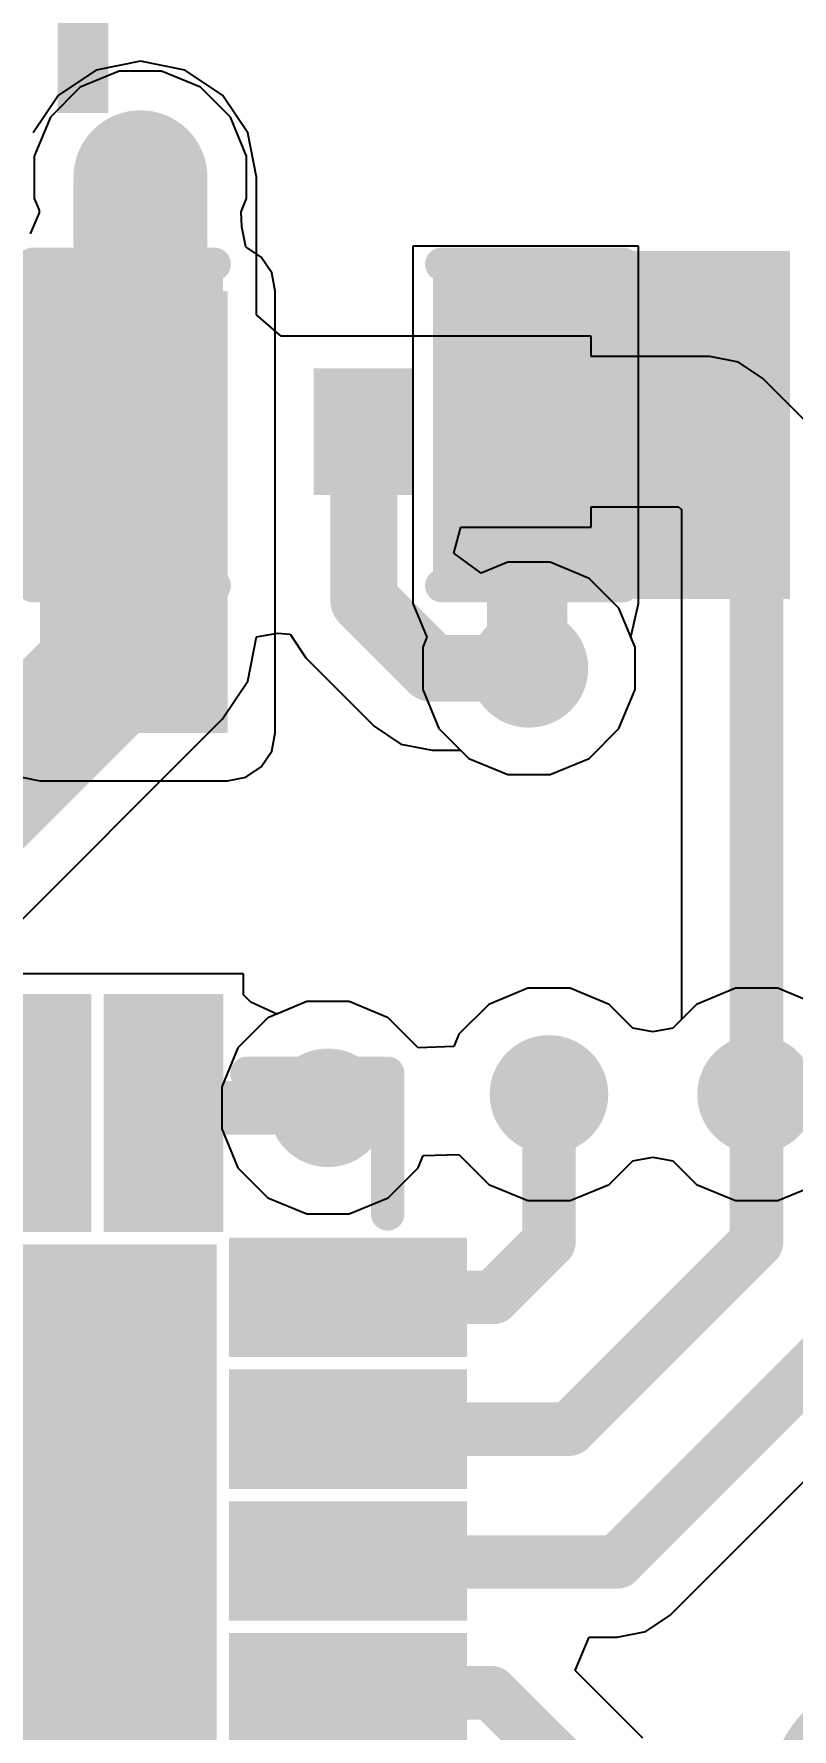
# Model space of a CAD drawing. Header units: millimetres. Extents: x -5.5 to 48.8, y -1.4 to 42.1.
# Drawn here: x 28.91 to 31.78, y 29.14 to 35.57 of the extents above; entities that cross this region are included whole.
import ezdxf

# ---------------------------------------------------------------- set-up
doc = ezdxf.new("R2010")
doc.units = ezdxf.units.MM
for name, color, linetype in [('BottomLayer', 5, 'Continuous'), ('BottomPaste', 16, 'Continuous'), ('BottomSolder', 6, 'Continuous'), ('TopLayer', 1, 'Continuous'), ('TopOverlay', 2, 'Continuous'), ('TopPaste', 8, 'Continuous'), ('TopSolder', 216, 'Continuous'), ('ViaHoleLayer', 16, 'Continuous')]:
    doc.layers.add(name, color=color, linetype=linetype)
doc.styles.add('Arial', font='', dxfattribs={"height": 0.2})
doc.styles.get('Arial').set_extended_font_data('Arial')

# ---------------------------------------------------------------- blocks, each defined once
blk = doc.blocks.new('16_QFN__3_3___22')
at = {"layer": 'TopLayer'}
for points in [[(-0.8750007900000001, 1.80000275), (-0.6250012899999999, 1.80000275), (-0.6250012899999999, 1.10000161), (-0.8750007900000001, 1.10000161)], [(-0.37500179, 1.80000275), (-0.12500229, 1.80000275), (-0.12500229, 1.10000161), (-0.37500179, 1.10000161)], [(0.12499975, 1.80000275), (0.37499925, 1.80000275), (0.37499925, 1.10000161), (0.12499975, 1.10000161)], [(0.6249987499999999, 1.80000275), (0.87499825, 1.80000275), (0.87499825, 1.10000161), (0.6249987499999999, 1.10000161)], [(-1.09999653, 0.8750007900000001), (-1.09999653, 0.6250012899999998), (-1.79999767, 0.62500129), (-1.79999767, 0.8750007900000001)], [(-0.84999957, 0.84999957), (0.84999957, 0.84999957), (0.84999957, -0.84999957), (-0.84999957, -0.84999957)], [(1.80000275, 0.8750007900000001), (1.80000275, 0.6250012899999998), (1.10000161, 0.62500129), (1.10000161, 0.8750007900000001)], [(-1.09999653, 0.3750017899999999), (-1.09999653, 0.1250022899999999), (-1.79999767, 0.12500229), (-1.79999767, 0.3750017900000001)], [(1.80000275, 0.3750017899999999), (1.80000275, 0.1250022899999999), (1.10000161, 0.12500229), (1.10000161, 0.3750017900000001)], [(-1.09999653, -0.12499975), (-1.09999653, -0.3749992500000001), (-1.79999767, -0.3749992499999999), (-1.79999767, -0.1249997499999999)], [(1.80000275, -0.12499975), (1.80000275, -0.3749992500000001), (1.10000161, -0.3749992499999999), (1.10000161, -0.1249997499999999)], [(-1.09999653, -0.62499875), (-1.09999653, -0.87499825), (-1.79999767, -0.87499825), (-1.79999767, -0.6249987499999998)], [(1.80000275, -0.62499875), (1.80000275, -0.87499825), (1.10000161, -0.87499825), (1.10000161, -0.6249987499999998)], [(-0.8750007900000001, -1.09999653), (-0.6250012899999999, -1.09999653), (-0.6250012899999999, -1.79999767), (-0.8750007900000001, -1.79999767)], [(-0.37500179, -1.09999653), (-0.12500229, -1.09999653), (-0.12500229, -1.79999767), (-0.37500179, -1.79999767)], [(0.12499975, -1.09999653), (0.37499925, -1.09999653), (0.37499925, -1.79999767), (0.12499975, -1.79999767)], [(0.6249987499999999, -1.09999653), (0.87499825, -1.09999653), (0.87499825, -1.79999767), (0.6249987499999999, -1.79999767)]]:
    blk.add_hatch(color=1, dxfattribs=at).paths.add_polyline_path(points)
at = {"layer": 'TopPaste'}
for points in [[(-0.8750007900000001, 1.80000275), (-0.6250012899999999, 1.80000275), (-0.6250012899999999, 1.10000161), (-0.8750007900000001, 1.10000161)], [(-0.37500179, 1.80000275), (-0.12500229, 1.80000275), (-0.12500229, 1.10000161), (-0.37500179, 1.10000161)], [(0.12499975, 1.80000275), (0.37499925, 1.80000275), (0.37499925, 1.10000161), (0.12499975, 1.10000161)], [(0.6249987499999999, 1.80000275), (0.87499825, 1.80000275), (0.87499825, 1.10000161), (0.6249987499999999, 1.10000161)], [(-1.09999653, 0.8750007900000001), (-1.09999653, 0.6250012899999998), (-1.79999767, 0.62500129), (-1.79999767, 0.8750007900000001)], [(-0.84999957, 0.84999957), (0.84999957, 0.84999957), (0.84999957, -0.84999957), (-0.84999957, -0.84999957)], [(1.80000275, 0.8750007900000001), (1.80000275, 0.6250012899999998), (1.10000161, 0.62500129), (1.10000161, 0.8750007900000001)], [(-1.09999653, 0.3750017899999999), (-1.09999653, 0.1250022899999999), (-1.79999767, 0.12500229), (-1.79999767, 0.3750017900000001)], [(1.80000275, 0.3750017899999999), (1.80000275, 0.1250022899999999), (1.10000161, 0.12500229), (1.10000161, 0.3750017900000001)], [(-1.09999653, -0.12499975), (-1.09999653, -0.3749992500000001), (-1.79999767, -0.3749992499999999), (-1.79999767, -0.1249997499999999)], [(1.80000275, -0.12499975), (1.80000275, -0.3749992500000001), (1.10000161, -0.3749992499999999), (1.10000161, -0.1249997499999999)], [(-1.09999653, -0.62499875), (-1.09999653, -0.87499825), (-1.79999767, -0.87499825), (-1.79999767, -0.6249987499999998)], [(1.80000275, -0.62499875), (1.80000275, -0.87499825), (1.10000161, -0.87499825), (1.10000161, -0.6249987499999998)], [(-0.8750007900000001, -1.09999653), (-0.6250012899999999, -1.09999653), (-0.6250012899999999, -1.79999767), (-0.8750007900000001, -1.79999767)], [(-0.37500179, -1.09999653), (-0.12500229, -1.09999653), (-0.12500229, -1.79999767), (-0.37500179, -1.79999767)], [(0.12499975, -1.09999653), (0.37499925, -1.09999653), (0.37499925, -1.79999767), (0.12499975, -1.79999767)], [(0.6249987499999999, -1.09999653), (0.87499825, -1.09999653), (0.87499825, -1.79999767), (0.6249987499999999, -1.79999767)]]:
    blk.add_hatch(color=8, dxfattribs=at).paths.add_polyline_path(points)
at = {"layer": 'TopSolder'}
for points in [[(-0.9766007899999999, 1.90160275), (-0.5234012899999999, 1.90160275), (-0.5234012899999999, 0.9984016099999999), (-0.9766007899999999, 0.9984016099999999)], [(-0.4766017899999999, 1.90160275), (-0.02340229, 1.90160275), (-0.02340229, 0.9984016099999999), (-0.4766017899999999, 0.9984016099999999)], [(0.02339975, 1.90160275), (0.47659925, 1.90160275), (0.47659925, 0.9984016099999999), (0.02339975, 0.9984016099999999)], [(0.5233987499999999, 1.90160275), (0.9765982499999999, 1.90160275), (0.9765982499999999, 0.9984016099999999), (0.5233987499999999, 0.9984016099999999)], [(-0.99839653, 0.9766007899999999), (-0.99839653, 0.5234012899999999), (-1.90159767, 0.52340129), (-1.90159767, 0.9766007899999999)], [(1.90160275, 0.9766007899999999), (1.90160275, 0.5234012899999999), (0.9984016099999999, 0.52340129), (0.9984016099999999, 0.9766007899999999)], [(-0.95159957, 0.95159957), (0.95159957, 0.95159957), (0.95159957, -0.95159957), (-0.95159957, -0.95159957)], [(-0.99839653, 0.4766017899999999), (-0.99839653, 0.02340228999999993), (-1.90159767, 0.02340229000000008), (-1.90159767, 0.47660179)], [(1.90160275, 0.4766017899999999), (1.90160275, 0.02340228999999993), (0.9984016099999999, 0.02340229000000008), (0.9984016099999999, 0.47660179)], [(-0.99839653, -0.02339975000000007), (-0.99839653, -0.47659925), (-1.90159767, -0.4765992499999999), (-1.90159767, -0.02339974999999992)], [(1.90160275, -0.02339975000000007), (1.90160275, -0.47659925), (0.9984016099999999, -0.4765992499999999), (0.9984016099999999, -0.02339974999999992)], [(-0.99839653, -0.52339875), (-0.99839653, -0.9765982499999999), (-1.90159767, -0.9765982499999999), (-1.90159767, -0.5233987499999999)], [(1.90160275, -0.52339875), (1.90160275, -0.9765982499999999), (0.9984016099999999, -0.9765982499999999), (0.9984016099999999, -0.5233987499999999)], [(-0.9766007899999999, -0.99839653), (-0.5234012899999999, -0.99839653), (-0.5234012899999999, -1.90159767), (-0.9766007899999999, -1.90159767)], [(-0.4766017899999999, -0.99839653), (-0.02340229, -0.99839653), (-0.02340229, -1.90159767), (-0.4766017899999999, -1.90159767)], [(0.02339975, -0.99839653), (0.47659925, -0.99839653), (0.47659925, -1.90159767), (0.02339975, -1.90159767)], [(0.5233987499999999, -0.99839653), (0.9765982499999999, -0.99839653), (0.9765982499999999, -1.90159767), (0.5233987499999999, -1.90159767)]]:
    blk.add_hatch(color=216, dxfattribs=at).paths.add_polyline_path(points)
at = {"layer": 'TopOverlay', "const_width": 0.127}
for points in [[(-1.6002, 1.0668), (-1.6002, 1.6002)], [(-1.6002, 1.6002), (-1.0668, 1.6002)], [(1.06679746, 1.6002), (1.60019746, 1.6002)], [(1.60019746, 1.0668), (1.60019746, 1.6002)], [(-2.0828, 0.889), (-1.9558, 0.7619999999999999)], [(-2.0828, 0.635), (-2.0828, 0.889)], [(-2.0828, 0.635), (-1.9558, 0.7619999999999999)], [(-1.6002, -1.60019492), (-1.6002, -1.06679492)], [(1.60019746, -1.60019492), (1.60019746, -1.06679492)], [(-1.6002, -1.60019492), (-1.0668, -1.60019492)], [(1.06679746, -1.60019492), (1.60019746, -1.60019492)]]:
    blk.add_lwpolyline(points, dxfattribs=at)
at = {"layer": 'TopOverlay', "const_width": 0.0635}
for points in [[(-1.63195, 1.6002, 1), (-1.56845, 1.6002, 1)], [(-1.63195, 1.6002, 1), (-1.56845, 1.6002, 1)], [(-1.09855, 1.6002, 1), (-1.03505, 1.6002, 1)], [(1.03504746, 1.6002, 1), (1.09854746, 1.6002, 1)], [(1.56844746, 1.6002, 1), (1.63194746, 1.6002, 1)], [(1.56844746, 1.6002, 1), (1.63194746, 1.6002, 1)], [(-1.63195, 1.0668, 1), (-1.56845, 1.0668, 1)], [(1.56844746, 1.0668, 1), (1.63194746, 1.0668, 1)], [(-2.11455, 0.889, 1), (-2.05105, 0.889, 1)], [(-2.11455, 0.889, 1), (-2.05105, 0.889, 1)], [(-1.98755, 0.7619999999999999, 1), (-1.92405, 0.7619999999999999, 1)], [(-1.98755, 0.7619999999999999, 1), (-1.92405, 0.7619999999999999, 1)], [(-2.11455, 0.635, 1), (-2.05105, 0.635, 1)], [(-2.11455, 0.635, 1), (-2.05105, 0.635, 1)], [(-1.63195, -1.06679492, 1), (-1.56845, -1.06679492, 1)], [(1.56844746, -1.06679492, 1), (1.63194746, -1.06679492, 1)], [(-1.63195, -1.60019492, 1), (-1.56845, -1.60019492, 1)], [(-1.63195, -1.60019492, 1), (-1.56845, -1.60019492, 1)], [(-1.09855, -1.60019492, 1), (-1.03505, -1.60019492, 1)], [(1.03504746, -1.60019492, 1), (1.09854746, -1.60019492, 1)], [(1.56844746, -1.60019492, 1), (1.63194746, -1.60019492, 1)], [(1.56844746, -1.60019492, 1), (1.63194746, -1.60019492, 1)]]:
    blk.add_lwpolyline(points, format="xyb", close=True, dxfattribs=at)
blk = doc.blocks.new('R___0201_B_56')
at = {"layer": 'BottomLayer'}
for points in [[(-0.40999791, 0.18499963), (-0.13999845, 0.18499963), (-0.13999845, -0.18499963), (-0.40999791, -0.18499963)], [(0.14000099, 0.18499963), (0.41000045, 0.18499963), (0.41000045, -0.18499963), (0.14000099, -0.18499963)]]:
    blk.add_hatch(color=5, dxfattribs=at).paths.add_polyline_path(points)
at = {"layer": 'BottomPaste'}
for points in [[(-0.40999791, 0.18499963), (-0.13999845, 0.18499963), (-0.13999845, -0.18499963), (-0.40999791, -0.18499963)], [(0.14000099, 0.18499963), (0.41000045, 0.18499963), (0.41000045, -0.18499963), (0.14000099, -0.18499963)]]:
    blk.add_hatch(color=16, dxfattribs=at).paths.add_polyline_path(points)
at = {"layer": 'BottomSolder'}
for points in [[(-0.46499907, 0.24000079), (-0.08499729, 0.24000079), (-0.08499729, -0.24000079), (-0.46499907, -0.24000079)], [(0.08499983, 0.24000079), (0.46500161, 0.24000079), (0.46500161, -0.24000079), (0.08499983, -0.24000079)]]:
    blk.add_hatch(color=6, dxfattribs=at).paths.add_polyline_path(points)
blk = doc.blocks.new('LED_0603_59')
at = {"layer": 'TopLayer'}
for points in [[(-0.999998, 0.5000002699999999), (-0.499999, 0.5000002699999999), (-0.499999, -0.5000002699999999), (-0.999998, -0.5000002699999999)], [(0.50000154, 0.5000002699999999), (1.00000054, 0.5000002699999999), (1.00000054, -0.5000002699999999), (0.50000154, -0.5000002699999999)]]:
    blk.add_hatch(color=1, dxfattribs=at).paths.add_polyline_path(points)
at = {"layer": 'TopOverlay'}
blk.add_hatch(color=2, dxfattribs=at).paths.add_polyline_path([(1.11760254, -0.6604), (1.75259746, -0.6604), (1.75259746, 0.6604), (1.11760254, 0.6604)])
at = {"layer": 'TopPaste'}
for points in [[(-0.999998, 0.5000002699999999), (-0.499999, 0.5000002699999999), (-0.499999, -0.5000002699999999), (-0.999998, -0.5000002699999999)], [(0.50000154, 0.5000002699999999), (1.00000054, 0.5000002699999999), (1.00000054, -0.5000002699999999), (0.50000154, -0.5000002699999999)]]:
    blk.add_hatch(color=8, dxfattribs=at).paths.add_polyline_path(points)
at = {"layer": 'TopSolder'}
for points in [[(-1.101598, 0.6016002699999999), (-0.398399, 0.6016002699999999), (-0.398399, -0.6016002699999999), (-1.101598, -0.6016002699999999)], [(0.39840154, 0.6016002699999999), (1.10160054, 0.6016002699999999), (1.10160054, -0.6016002699999999), (0.39840154, -0.6016002699999999)]]:
    blk.add_hatch(color=216, dxfattribs=at).paths.add_polyline_path(points)
at = {"layer": 'TopOverlay', "const_width": 0.127}
for points in [[(-1.1176, 0.6096), (-0.4318, 0.6096)], [(-1.1176, -0.6096), (-1.1176, 0.6096)], [(0.4318, 0.6096), (1.11760254, 0.6096)], [(1.11760254, -0.6096), (1.11760254, 0.6096)], [(-1.1176, -0.6096), (-0.4318, -0.6096)], [(0.4318, -0.6096), (1.11760254, -0.6096)]]:
    blk.add_lwpolyline(points, dxfattribs=at)
at = {"layer": 'TopOverlay', "const_width": 0.0635}
for points in [[(-1.14935, 0.6096, 1), (-1.08585, 0.6096, 1)], [(-1.14935, 0.6096, 1), (-1.08585, 0.6096, 1)], [(-0.46355, 0.6096, 1), (-0.40005, 0.6096, 1)], [(0.40005, 0.6096, 1), (0.46355, 0.6096, 1)], [(1.08585254, 0.6096, 1), (1.14935254, 0.6096, 1)], [(1.08585254, 0.6096, 1), (1.14935254, 0.6096, 1)], [(-1.14935, -0.6096, 1), (-1.08585, -0.6096, 1)], [(-1.14935, -0.6096, 1), (-1.08585, -0.6096, 1)], [(-0.46355, -0.6096, 1), (-0.40005, -0.6096, 1)], [(0.40005, -0.6096, 1), (0.46355, -0.6096, 1)], [(1.08585254, -0.6096, 1), (1.14935254, -0.6096, 1)], [(1.08585254, -0.6096, 1), (1.14935254, -0.6096, 1)]]:
    blk.add_lwpolyline(points, format="xyb", close=True, dxfattribs=at)

msp = doc.modelspace()

# ---------------------------------------------------------------- hatches: boundary and pattern name
at = {"layer": 'BottomLayer'}
h = msp.add_hatch(color=5, dxfattribs=at)
edge = h.paths.add_edge_path()
edge.add_arc((29.31159999999999, 35.02659999999999), 0.22499828, 0, 360)
h = msp.add_hatch(color=5, dxfattribs=at)
edge = h.paths.add_edge_path()
edge.add_arc((30.7848, 33.16329918), 0.22499828, 0, 360)
h = msp.add_hatch(color=5, dxfattribs=at)
edge = h.paths.add_edge_path()
edge.add_arc((30.861, 31.5468), 0.22499828, 0, 360)
h = msp.add_hatch(color=5, dxfattribs=at)
edge = h.paths.add_edge_path()
edge.add_arc((31.6484, 31.5468), 0.22499828, 0, 360)
h = msp.add_hatch(color=5, dxfattribs=at)
edge = h.paths.add_edge_path()
edge.add_arc((30.0228, 31.496), 0.22499828, 0, 360)
h = msp.add_hatch(color=5, dxfattribs=at)
edge = h.paths.add_edge_path()
edge.add_arc((29.16159522, 30.48799592), 0.22499828, 0, 360)
h = msp.add_hatch(color=5, dxfattribs=at)
edge = h.paths.add_edge_path()
edge.add_arc((29.14059958, 29.5656), 0.22499828, 0, 360)
at = {"layer": 'TopLayer'}
h = msp.add_hatch(color=1, dxfattribs=at)
edge = h.paths.add_edge_path()
edge.add_arc((29.31159999999999, 35.02659999999999), 0.22499828, 0, 360)
msp.add_hatch(color=1, dxfattribs=at).paths.add_polyline_path([(28.9306, 32.9184), (29.6418, 32.9184), (29.6418, 34.5948), (28.9306, 34.5948)])
h = msp.add_hatch(color=1, dxfattribs=at)
edge = h.paths.add_edge_path()
edge.add_arc((30.7848, 33.16329918), 0.22499828, 0, 360)
h = msp.add_hatch(color=1, dxfattribs=at)
edge = h.paths.add_edge_path()
edge.add_arc((30.861, 31.5468), 0.22499828, 0, 360)
h = msp.add_hatch(color=1, dxfattribs=at)
edge = h.paths.add_edge_path()
edge.add_arc((31.6484, 31.5468), 0.22499828, 0, 360)
h = msp.add_hatch(color=1, dxfattribs=at)
edge = h.paths.add_edge_path()
edge.add_arc((30.0228, 31.496), 0.22499828, 0, 360)
h = msp.add_hatch(color=1, dxfattribs=at)
edge = h.paths.add_edge_path()
edge.add_arc((29.16159522, 30.48799592), 0.22499828, 0, 360)
h = msp.add_hatch(color=1, dxfattribs=at)
edge = h.paths.add_edge_path()
edge.add_arc((29.14059958, 29.5656), 0.22499828, 0, 360)
at = {"layer": 'ViaHoleLayer'}
h = msp.add_hatch(color=16, dxfattribs=at)
edge = h.paths.add_edge_path()
edge.add_arc((29.31159999999999, 35.02659999999999), 0.0999998, 0, 360)
h = msp.add_hatch(color=16, dxfattribs=at)
edge = h.paths.add_edge_path()
edge.add_arc((30.7848, 33.16329918), 0.0999998, 0, 360)
h = msp.add_hatch(color=16, dxfattribs=at)
edge = h.paths.add_edge_path()
edge.add_arc((30.861, 31.5468), 0.0999998, 0, 360)
h = msp.add_hatch(color=16, dxfattribs=at)
edge = h.paths.add_edge_path()
edge.add_arc((31.6484, 31.5468), 0.0999998, 0, 360)
h = msp.add_hatch(color=16, dxfattribs=at)
edge = h.paths.add_edge_path()
edge.add_arc((30.0228, 31.496), 0.0999998, 0, 360)
h = msp.add_hatch(color=16, dxfattribs=at)
edge = h.paths.add_edge_path()
edge.add_arc((29.16159522, 30.48799592), 0.0999998, 0, 360)
h = msp.add_hatch(color=16, dxfattribs=at)
edge = h.paths.add_edge_path()
edge.add_arc((29.14059958, 29.5656), 0.0999998, 0, 360)

# ---------------------------------------------------------------- linework, layer by layer
at = {"layer": 'BottomLayer'}
for p, q in [((29.31159999999999, 35.4668582), (29.14311926, 35.43334544)), ((29.48008074, 35.43334544), (29.31159999999999, 35.4668582)), ((29.14311926, 35.43334544), (29.00028998, 35.33791002)), ((29.62291002, 35.33791002), (29.48008074, 35.43334544)), ((29.00028998, 35.33791002), (28.90485456, 35.19508073999999)), ((29.71834544, 35.19508073999999), (29.62291002, 35.33791002)), ((29.7518582, 35.02659999999999), (29.71834544, 35.19508073999999)), ((29.7518582, 34.50400261999999), (29.7518582, 35.02659999999999)), ((29.84580518, 34.42419836), (29.7518582, 34.50400261999999)), ((31.02139846, 34.42419836), (29.84580518, 34.42419836)), ((31.02139846, 34.3462737), (31.02139846, 34.42419836)), ((31.47058984, 34.3462737), (31.02139846, 34.3462737)), ((31.47060254, 34.34627624), (31.47058984, 34.3462737)), ((31.57961934, 34.32458972), (31.47060254, 34.34627624)), ((31.67203978, 34.26283724), (31.57961934, 34.32458972)), ((31.84982962, 34.08504486), (31.67203978, 34.26283724)), ((31.02139846, 33.69860163999999), (31.02139846, 33.77652629999999)), ((31.02139846, 33.77652629999999), (31.35260176, 33.77652629999999)), ((31.35260176, 33.77652629999999), (31.3635263, 33.7656043)), ((31.3635263, 33.7656043), (31.3635263, 31.83156956)), ((30.50003806, 33.5997042), (30.52673346, 33.69860163999999)), ((30.52673346, 33.69860163999999), (31.02139846, 33.69860163999999)), ((30.60428982, 33.52451512), (30.50003806, 33.5997042)), ((30.70467824, 33.56609746), (30.60428982, 33.52451512)), ((30.86492176, 33.56609746), (30.70467824, 33.56609746)), ((31.0129682, 33.50477424), (30.86492176, 33.56609746)), ((31.12627506, 33.39146737999999), (31.0129682, 33.50477424)), ((31.18759828, 33.24342093999999), (31.12627506, 33.39146737999999)), ((29.71834544, 33.1143229), (29.7518582, 33.2828011)), ((29.7518582, 33.2828011), (29.83191646, 33.29689556)), ((29.83191646, 33.29689556), (29.8788582, 33.29282648)), ((29.8788582, 33.29282648), (29.938853, 33.20304256)), ((29.938853, 33.20304256), (30.19834448, 32.94355108)), ((31.18759828, 33.08317742), (31.18759828, 33.24342093999999)), ((29.62291002, 32.97149362), (29.71834544, 33.1143229)), ((31.12627506, 32.93513098), (31.18759828, 33.08317742)), ((27.60750638, 30.95608998), (29.62291002, 32.97149362)), ((30.19834448, 32.94355108), (30.2991647, 32.87618266)), ((31.0129682, 32.82182412), (31.12627506, 32.93513098)), ((30.2991647, 32.87618266), (30.41809258, 32.85252764)), ((30.41809258, 32.85252764), (30.52592828, 32.85252764)), ((30.52592828, 32.85252764), (30.5566318, 32.82182412)), ((30.5566318, 32.82182412), (30.70467824, 32.7605009)), ((30.86492176, 32.7605009), (31.0129682, 32.82182412)), ((30.70467824, 32.7605009), (30.86492176, 32.7605009)), ((30.78087824, 31.94959828), (30.63283179999999, 31.88827506)), ((30.94112176, 31.94959828), (30.78087824, 31.94959828)), ((31.0891682, 31.88827506), (30.94112176, 31.94959828)), ((29.7946318, 31.83747506), (29.68132494, 31.7241682)), ((29.94267824, 31.89879828), (29.7946318, 31.83747506)), ((30.10292176, 31.89879828), (29.94267824, 31.89879828)), ((30.2509682, 31.83747506), (30.10292176, 31.89879828)), ((30.36427252, 31.72417074), (30.2509682, 31.83747506)), ((30.63283179999999, 31.88827506), (30.51952494, 31.7749682)), ((31.17912992, 31.79831334), (31.0891682, 31.88827506)), ((30.51952494, 31.7749682), (30.50011172, 31.72810012)), ((31.2547, 31.78450844), (31.17912992, 31.79831334)), ((31.33027008, 31.79831334), (31.2547, 31.78450844)), ((31.3635263, 31.83156956), (31.33027008, 31.79831334)), ((29.68132494, 31.7241682), (29.62000171999999, 31.57612176)), ((30.50011172, 31.72810012), (30.36427252, 31.72417074)), ((29.62000171999999, 31.57612176), (29.62000171999999, 31.41587824)), ((29.62000171999999, 31.41587824), (29.68132494, 31.2678318)), ((29.68132494, 31.2678318), (29.7946318, 31.15452494)), ((30.2509682, 31.15452494), (30.36427506, 31.2678318)), ((30.36427506, 31.2678318), (30.38368828, 31.31469988)), ((30.38368828, 31.31469988), (30.51952748, 31.31862926)), ((30.51952748, 31.31862926), (30.63283179999999, 31.20532494)), ((31.0891682, 31.20532494), (31.17912992, 31.29528666)), ((31.17912992, 31.29528666), (31.2547, 31.30909156)), ((31.2547, 31.30909156), (31.33027008, 31.29528666)), ((31.33027008, 31.29528666), (31.4202318, 31.20532494)), ((30.63283179999999, 31.20532494), (30.78087824, 31.14400172)), ((30.94112176, 31.14400172), (31.0891682, 31.20532494)), ((31.4202318, 31.20532494), (31.56827824, 31.14400172)), ((31.72852176, 31.14400172), (31.8765682, 31.20532494)), ((29.7946318, 31.15452494), (29.94267824, 31.09320172)), ((30.10292176, 31.09320172), (30.2509682, 31.15452494)), ((30.78087824, 31.14400172), (30.94112176, 31.14400172)), ((31.56827824, 31.14400172), (31.72852176, 31.14400172)), ((29.94267824, 31.09320172), (30.10292176, 31.09320172))]:
    msp.add_line(p, q, dxfattribs=at)
for points, const_width in [([(29.31159999999999, 33.28280364), (29.31159999999999, 35.02659999999999)], 0.508), ([(30.1586011, 33.42279066), (30.1586011, 34.0614)], 0.254), ([(30.7086, 34.0614), (31.47060254, 34.0614)], 0.2032), ([(31.47060254, 34.0614), (31.6484, 33.88360254)], 0.2032), ([(31.6484, 31.5468), (31.6484, 33.88360254)], 0.2032), ([(27.29619636, 31.2674), (29.31159999999999, 33.28280364)], 0.508), ([(30.1586011, 33.42279066), (30.41809258, 33.16329918)], 0.254), ([(30.41809258, 33.16329918), (30.7848, 33.16329918)], 0.254)]:
    msp.add_lwpolyline(points, dxfattribs=dict(at, const_width=const_width))
for points, const_width in [([(29.1846, 35.02659999999999, 1), (29.4386, 35.02659999999999, 1)], 0.254), ([(30.0951011, 34.0614, 1), (30.2221011, 34.0614, 1)], 0.127), ([(30.6578, 34.0614, 1), (30.7594, 34.0614, 1)], 0.1016), ([(31.41980254, 34.0614, 1), (31.52140254, 34.0614, 1)], 0.1016), ([(31.41980254, 34.0614, 1), (31.52140254, 34.0614, 1)], 0.1016), ([(31.5976, 33.88360254, 1), (31.6992, 33.88360254, 1)], 0.1016), ([(31.5976, 33.88360254, 1), (31.6992, 33.88360254, 1)], 0.1016), ([(29.1846, 33.28280364, 1), (29.4386, 33.28280364, 1)], 0.254), ([(29.1846, 33.28280364, 1), (29.4386, 33.28280364, 1)], 0.254), ([(30.0951011, 33.42279066, 1), (30.2221011, 33.42279066, 1)], 0.127), ([(30.0951011, 33.42279066, 1), (30.2221011, 33.42279066, 1)], 0.127), ([(30.35459258, 33.16329918, 1), (30.48159258, 33.16329918, 1)], 0.127), ([(30.35459258, 33.16329918, 1), (30.48159258, 33.16329918, 1)], 0.127), ([(30.7213, 33.16329918, 1), (30.84829999999999, 33.16329918, 1)], 0.127), ([(31.5976, 31.5468, 1), (31.6992, 31.5468, 1)], 0.1016)]:
    msp.add_lwpolyline(points, format="xyb", close=True, dxfattribs=dict(at, const_width=const_width))
at = {"layer": 'TopLayer'}
for p, q in [((29.23147824, 35.42939828), (29.0834318, 35.36807506)), ((29.39172176, 35.42939828), (29.23147824, 35.42939828)), ((29.5397682, 35.36807506), (29.39172176, 35.42939828)), ((29.0834318, 35.36807506), (28.97012494, 35.25476819999999)), ((29.65307506, 35.25476819999999), (29.5397682, 35.36807506)), ((28.97012494, 35.25476819999999), (28.90880172, 35.10672175999999)), ((29.71439828, 35.10672175999999), (29.65307506, 35.25476819999999)), ((28.90880172, 35.10672175999999), (28.90880172, 34.94647824)), ((29.71439828, 34.94647824), (29.71439828, 35.10672175999999)), ((28.90880172, 34.94647824), (28.9273361, 34.90173106)), ((29.69321722, 34.89534295999999), (29.71439828, 34.94647824)), ((28.9276155, 34.89093605999999), (28.8931477, 34.81138834)), ((28.9273361, 34.90173106), (28.9276155, 34.89093605999999)), ((29.6959528, 34.83868572), (29.69321722, 34.89534295999999)), ((29.71117502, 34.76228252), (29.6959528, 34.83868572)), ((29.76998618, 34.72298618), (29.71117502, 34.76228252)), ((31.200598, 34.764599), (30.344999, 34.764599)), ((30.344999, 34.764599), (30.344999, 33.40900354)), ((31.200598, 33.40900354), (31.200598, 34.764599)), ((29.80928252, 34.66417248), (29.76998618, 34.72298618)), ((29.82308234, 34.5948), (29.80928252, 34.66417248)), ((29.82308234, 32.9184), (29.82308234, 34.5948)), ((30.344999, 33.40900354), (30.34499646, 33.40900354)), ((30.34499646, 33.40900354), (30.39798086, 33.28199846)), ((31.17161914, 33.28200099999999), (31.20060054, 33.409001)), ((31.20060054, 33.409001), (31.200598, 33.40900354)), ((30.39798086, 33.28199846), (30.38200171999999, 33.24342093999999)), ((31.18759828, 33.24342093999999), (31.17161914, 33.28200099999999)), ((30.38200171999999, 33.24342093999999), (30.38200171999999, 33.08317742)), ((31.18759828, 33.08317742), (31.18759828, 33.24342093999999)), ((30.38200171999999, 33.08317742), (30.44332494, 32.93513098)), ((31.12627506, 32.93513098), (31.18759828, 33.08317742)), ((30.44332494, 32.93513098), (30.5566318, 32.82182412)), ((31.0129682, 32.82182412), (31.12627506, 32.93513098)), ((29.80928252, 32.84902752), (29.82308234, 32.9184)), ((29.76998618, 32.79021382), (29.80928252, 32.84902752)), ((30.5566318, 32.82182412), (30.70467824, 32.7605009)), ((30.86492176, 32.7605009), (31.0129682, 32.82182412)), ((28.86122752, 32.75091748), (28.9306, 32.73711766)), ((28.9306, 32.73711766), (29.6418, 32.73711766)), ((29.6418, 32.73711766), (29.71117248, 32.75091748)), ((29.71117248, 32.75091748), (29.76998618, 32.79021382)), ((30.70467824, 32.7605009), (30.86492176, 32.7605009)), ((29.7017948, 32.00459944), (28.68386947999999, 32.00459944)), ((29.7017948, 31.924244), (29.7017948, 32.00459944)), ((29.73085494, 31.89708632), (29.7017948, 31.924244)), ((30.78087824, 31.94959828), (30.63283179999999, 31.88827506)), ((30.94112176, 31.94959828), (30.78087824, 31.94959828)), ((31.0891682, 31.88827506), (30.94112176, 31.94959828)), ((31.56827824, 31.94959828), (31.4202318, 31.88827506)), ((31.72852176, 31.94959828), (31.56827824, 31.94959828)), ((31.86177016, 31.89440408), (31.72852176, 31.94959828)), ((29.82879734, 31.8516254), (29.73085494, 31.89708632)), ((29.94267824, 31.89879828), (29.82879734, 31.8516254)), ((30.10292176, 31.89879828), (29.94267824, 31.89879828)), ((30.2509682, 31.83747506), (30.10292176, 31.89879828)), ((30.36427252, 31.72417074), (30.2509682, 31.83747506)), ((30.63283179999999, 31.88827506), (30.51952494, 31.7749682)), ((31.17912992, 31.79831334), (31.0891682, 31.88827506)), ((31.4202318, 31.88827506), (31.33027008, 31.79831334)), ((30.51952494, 31.7749682), (30.50011172, 31.72810012)), ((31.2547, 31.78450844), (31.17912992, 31.79831334)), ((31.33027008, 31.79831334), (31.2547, 31.78450844)), ((30.50011172, 31.72810012), (30.36427252, 31.72417074)), ((31.3204352, 29.57136072), (32.51022962, 30.76115768)), ((31.22801476, 29.50960824), (31.3204352, 29.57136072)), ((30.96055022, 29.36092426), (31.01315616, 29.48792426)), ((31.01315616, 29.48792426), (31.11898526, 29.48792426)), ((31.11898526, 29.48792426), (31.11899796, 29.48792172)), ((31.11899796, 29.48792172), (31.22801476, 29.50960824)), ((31.21667366, 29.10479828), (30.96055022, 29.36092426))]:
    msp.add_line(p, q, dxfattribs=at)
for points, const_width in [([(29.29219948, 35.00719948), (29.31159999999999, 35.02659999999999)], 0.254), ([(29.29219948, 34.10620051999999), (29.29219948, 35.00719948)], 0.254), ([(29.27279896, 34.0868), (29.29219948, 34.10620051999999)], 0.254), ([(30.7727985, 34.0868), (30.77879798, 34.08080052)], 0.3048), ([(30.77879798, 33.1693012), (30.77879798, 34.08080052)], 0.3048), ([(30.77879798, 33.1693012), (30.7848, 33.16329918)], 0.3048), ([(30.861, 30.988), (30.861, 31.5468)], 0.2032), ([(31.6484, 30.988), (31.6484, 31.5468)], 0.2032), ([(29.39899632, 31.47680014), (29.41819618, 31.496)], 0.2032), ([(29.41819618, 31.496), (30.0228, 31.496)], 0.2032), ([(30.649799, 30.776799), (30.861, 30.988)], 0.2032), ([(30.9372, 30.2768), (31.6484, 30.988)], 0.2032), ([(31.11899796, 29.77279795999999), (32.3088, 30.9626)], 0.2032), ([(30.099, 30.776799), (30.649799, 30.776799)], 0.2032), ([(30.099, 30.2768), (30.9372, 30.2768)], 0.2032), ([(30.099, 29.77679846), (30.1030005, 29.77279795999999)], 0.2032), ([(30.1030005, 29.77279795999999), (31.11899796, 29.77279795999999)], 0.2032), ([(30.099, 29.27679946), (30.64180054, 29.27679946)], 0.2032), ([(30.64180054, 29.27679946), (31.2166, 28.70199999999999)], 0.2032)]:
    msp.add_lwpolyline(points, dxfattribs=dict(at, const_width=const_width))
for points, const_width in [([(29.22869948, 35.00719948, 1), (29.35569948, 35.00719948, 1)], 0.127), ([(29.22869948, 35.00719948, 1), (29.35569948, 35.00719948, 1)], 0.127), ([(29.2481, 35.02659999999999, 1), (29.3751, 35.02659999999999, 1)], 0.127), ([(29.22869948, 34.10620051999999, 1), (29.35569948, 34.10620051999999, 1)], 0.127), ([(29.22869948, 34.10620051999999, 1), (29.35569948, 34.10620051999999, 1)], 0.127), ([(30.6965985, 34.0868, 1), (30.8489985, 34.0868, 1)], 0.1524), ([(30.70259798, 34.08080052, 1), (30.85499798, 34.08080052, 1)], 0.1524), ([(30.70259798, 34.08080052, 1), (30.85499798, 34.08080052, 1)], 0.1524), ([(29.20929896, 34.0868, 1), (29.33629896, 34.0868, 1)], 0.127), ([(30.70259798, 33.1693012, 1), (30.85499798, 33.1693012, 1)], 0.1524), ([(30.70259798, 33.1693012, 1), (30.85499798, 33.1693012, 1)], 0.1524), ([(30.7086, 33.16329918, 1), (30.861, 33.16329918, 1)], 0.1524), ([(30.8102, 31.5468, 1), (30.9118, 31.5468, 1)], 0.1016), ([(31.5976, 31.5468, 1), (31.6992, 31.5468, 1)], 0.1016), ([(29.34819632, 31.47680014, 1), (29.44979632, 31.47680014, 1)], 0.1016), ([(29.36739618, 31.496, 1), (29.46899618, 31.496, 1)], 0.1016), ([(29.36739618, 31.496, 1), (29.46899618, 31.496, 1)], 0.1016), ([(29.972, 31.496, 1), (30.0736, 31.496, 1)], 0.1016), ([(30.8102, 30.988, 1), (30.9118, 30.988, 1)], 0.1016), ([(30.8102, 30.988, 1), (30.9118, 30.988, 1)], 0.1016), ([(31.5976, 30.988, 1), (31.6992, 30.988, 1)], 0.1016), ([(31.5976, 30.988, 1), (31.6992, 30.988, 1)], 0.1016), ([(30.0482, 30.776799, 1), (30.1498, 30.776799, 1)], 0.1016), ([(30.598999, 30.776799, 1), (30.700599, 30.776799, 1)], 0.1016), ([(30.598999, 30.776799, 1), (30.700599, 30.776799, 1)], 0.1016), ([(30.0482, 30.2768, 1), (30.1498, 30.2768, 1)], 0.1016), ([(30.8864, 30.2768, 1), (30.988, 30.2768, 1)], 0.1016), ([(30.8864, 30.2768, 1), (30.988, 30.2768, 1)], 0.1016), ([(30.0482, 29.77679846, 1), (30.1498, 29.77679846, 1)], 0.1016), ([(30.0522005, 29.77279795999999, 1), (30.1538005, 29.77279795999999, 1)], 0.1016), ([(30.0522005, 29.77279795999999, 1), (30.1538005, 29.77279795999999, 1)], 0.1016), ([(31.06819796, 29.77279795999999, 1), (31.16979796, 29.77279795999999, 1)], 0.1016), ([(31.06819796, 29.77279795999999, 1), (31.16979796, 29.77279795999999, 1)], 0.1016), ([(30.0482, 29.27679946, 1), (30.1498, 29.27679946, 1)], 0.1016), ([(30.59100054, 29.27679946, 1), (30.69260054, 29.27679946, 1)], 0.1016), ([(30.59100054, 29.27679946, 1), (30.69260054, 29.27679946, 1)], 0.1016)]:
    msp.add_lwpolyline(points, format="xyb", close=True, dxfattribs=dict(at, const_width=const_width))

# ---------------------------------------------------------------- block references
for name, p in [('LED_0603_59', (30.02279746, 34.0868)), ('R___0201_B_56', (30.43359928, 34.0614)), ('16_QFN__3_3___22', (28.64899781999999, 30.02679796))]:
    msp.add_blockref(name, p)

# ---------------------------------------------------------------- texts
at = {"layer": 'TopOverlay', "style": 'Arial'}
msp.add_text('MOTOR 4', height=1.651, rotation=360, dxfattribs=at).set_placement((18.9738, 35.26991422))
msp.add_text('C69', height=1.016, dxfattribs=at).set_placement((31.61497106, 28.2957651))

doc.saveas('drawing.dxf')
